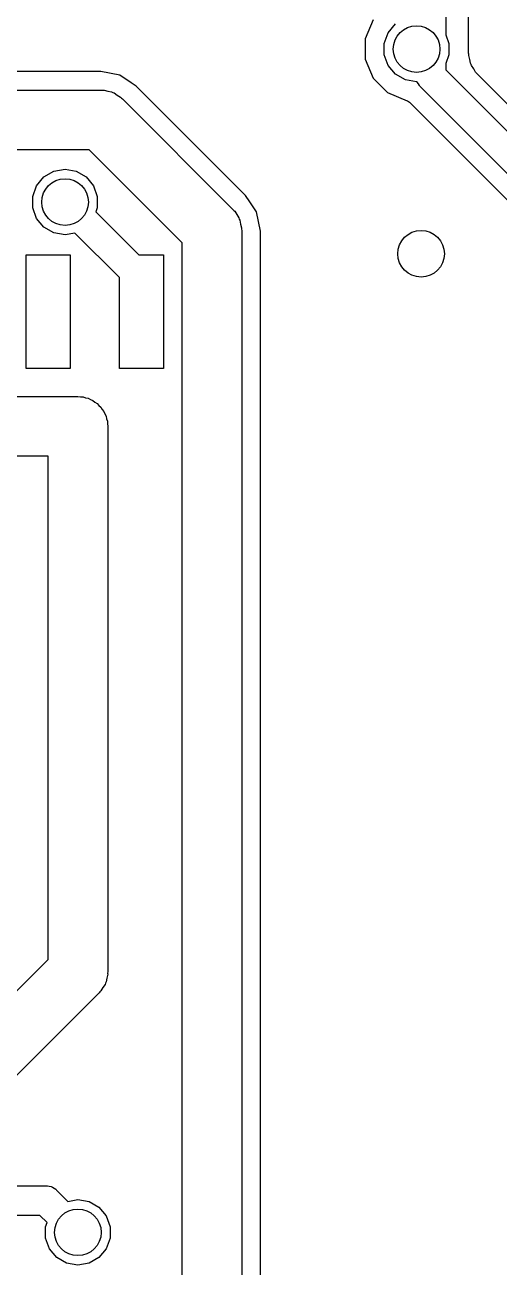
# Model space of a CAD drawing. Extents: x 51 to 137, y -158 to -25.
# Drawn here: x 95.82 to 102.28, y -106.9 to -89.98 of the extents above; entities that cross this region are included whole.
import ezdxf

# ---------------------------------------------------------------- set-up
doc = ezdxf.new("R2010")
doc.units = 0
doc.header["$MEASUREMENT"] = 0
doc.layers.add('BLACK', color=7, linetype='CONTINUOUS')

msp = doc.modelspace()

# ---------------------------------------------------------------- linework, layer by layer
at = {"layer": 'Black'}
for p, q in [((101.867, -90.3683), (101.867, -71.6547)), ((101.555, -73.8571), (101.555, -90.1198)), ((100.566, -89.9182), (100.459, -90.1748)), ((100.771, -90.0913), (100.871, -89.9726)), ((100.718, -90.2369), (100.771, -90.0913)), ((101.555, -90.1198), (101.597, -90.2369)), ((100.459, -90.1748), (100.459, -90.4527)), ((100.718, -90.3919), (100.718, -90.2369)), ((101.597, -90.2369), (101.597, -90.3919)), ((100.459, -90.4527), (100.565, -90.7096)), ((100.771, -90.5375), (100.718, -90.3919)), ((101.597, -90.3919), (101.555, -90.509)), ((101.87, -90.3859), (101.867, -90.3683)), ((101.869, -90.4037), (101.87, -90.3859)), ((101.882, -90.455), (101.869, -90.4037)), ((101.892, -90.5073), (101.882, -90.455)), ((96.8549, -90.6189), (94.7829, -90.6189)), ((97.1169, -90.671), (96.8549, -90.6189)), ((100.871, -90.6562), (100.771, -90.5375)), ((101.555, -90.509), (101.555, -90.597)), ((101.555, -90.597), (117.762, -106.805)), ((101.9, -90.5228), (101.892, -90.5073)), ((101.905, -90.5401), (101.9, -90.5228)), ((101.936, -90.5835), (101.905, -90.5401)), ((101.962, -90.6295), (101.936, -90.5835)), ((101.976, -90.641), (101.962, -90.6295)), ((101.986, -90.6557), (101.976, -90.641)), ((97.269, -90.7727), (97.1169, -90.671)), ((97.3389, -90.8194), (97.269, -90.7727)), ((100.565, -90.7096), (100.762, -90.9062)), ((101.005, -90.7337), (100.871, -90.6562)), ((101.158, -90.7606), (101.005, -90.7337)), ((101.165, -90.7593), (101.158, -90.7606)), ((101.167, -90.7671), (101.165, -90.7593)), ((101.182, -90.7888), (101.167, -90.7671)), ((101.196, -90.8118), (101.182, -90.7888)), ((101.203, -90.8176), (101.196, -90.8118)), ((101.208, -90.8249), (101.203, -90.8176)), ((116.682, -105.352), (101.986, -90.6557)), ((94.7729, -90.8729), (96.8649, -90.8729)), ((96.8649, -90.8729), (96.8825, -90.876)), ((96.8825, -90.876), (96.9003, -90.8744)), ((96.9003, -90.8744), (96.9516, -90.8882)), ((96.9516, -90.8882), (97.0039, -90.8974)), ((97.0039, -90.8974), (97.0194, -90.9063)), ((97.0194, -90.9063), (97.0367, -90.911)), ((97.0367, -90.911), (97.0801, -90.9414)), ((97.0801, -90.9414), (97.1261, -90.968)), ((97.1261, -90.968), (97.1376, -90.9817)), ((97.1376, -90.9817), (97.1523, -90.9919)), ((97.9179, -91.3983), (97.3389, -90.8194)), ((100.762, -90.9062), (101.031, -91.0179)), ((117.534, -107.152), (101.208, -90.8249)), ((97.1523, -90.9919), (98.6569, -92.4965)), ((101.031, -91.0179), (101.033, -91.0191)), ((101.033, -91.0191), (101.035, -91.0197)), ((101.035, -91.0197), (101.047, -91.0286)), ((101.047, -91.0286), (101.06, -91.0369)), ((101.06, -91.0369), (101.062, -91.0387)), ((101.062, -91.0387), (101.064, -91.0399)), ((101.064, -91.0399), (117.145, -107.121)), ((98.8294, -92.3098), (97.9179, -91.3983)), ((96.6966, -91.6857), (94.9412, -91.6857)), ((97.9631, -92.9522), (96.6966, -91.6857)), ((96.0823, -92.0555), (96.2165, -91.978)), ((96.2165, -91.978), (96.3691, -91.9511)), ((96.3691, -91.9511), (96.5217, -91.978)), ((96.5217, -91.978), (96.6559, -92.0555)), ((95.9827, -92.1742), (96.0823, -92.0555)), ((96.6559, -92.0555), (96.7555, -92.1742)), ((95.9297, -92.3198), (95.9827, -92.1742)), ((95.9297, -92.4748), (95.9297, -92.3198)), ((96.7555, -92.1742), (96.8085, -92.3198)), ((96.8085, -92.3198), (96.8085, -92.4748)), ((98.8862, -92.3949), (98.8294, -92.3098)), ((95.9827, -92.6204), (95.9297, -92.4748)), ((96.8085, -92.4748), (96.7886, -92.5295)), ((98.6569, -92.4965), (98.6671, -92.5112)), ((98.9778, -92.5319), (98.8862, -92.3949)), ((98.8862, -92.3949), (98.8862, -92.3949)), ((96.0823, -92.7391), (95.9827, -92.6204)), ((96.7886, -92.5295), (97.3731, -93.1139)), ((98.6671, -92.5112), (98.6808, -92.5227)), ((98.6808, -92.5227), (98.7074, -92.5686)), ((98.7074, -92.5686), (98.7378, -92.6121)), ((98.7378, -92.6121), (98.7425, -92.6294)), ((98.7425, -92.6294), (98.7514, -92.6449)), ((98.7514, -92.6449), (98.7606, -92.6972)), ((99.0299, -92.7939), (98.9778, -92.5319)), ((96.2165, -92.8166), (96.0823, -92.7391)), ((96.3691, -92.8435), (96.2165, -92.8166)), ((96.5041, -92.8197), (96.3691, -92.8435)), ((97.1093, -93.4248), (96.5041, -92.8197)), ((98.7606, -92.6972), (98.7744, -92.7485)), ((98.7744, -92.7485), (98.7728, -92.7663)), ((98.7728, -92.7663), (98.7759, -92.7839)), ((98.7759, -92.7839), (98.7759, -130.863)), ((99.0299, -124.223), (99.0299, -92.7939)), ((97.9631, -130.695), (97.9631, -92.9522)), ((95.8393, -94.6633), (95.8393, -93.1139)), ((95.8393, -93.1139), (96.4387, -93.1139)), ((96.4387, -93.1139), (96.4387, -94.6633)), ((97.3731, -93.1139), (97.7087, -93.1139)), ((97.7087, -93.1139), (97.7087, -94.6633)), ((97.1093, -94.6633), (97.1093, -93.4248)), ((96.4387, -94.6633), (95.8393, -94.6633)), ((97.7087, -94.6633), (97.1093, -94.6633)), ((95.2754, -95.044), (96.5454, -95.044)), ((96.5454, -95.044), (96.5804, -95.0502)), ((96.5804, -95.0502), (96.616, -95.0502)), ((96.616, -95.0502), (96.6494, -95.0623)), ((96.6494, -95.0623), (96.6844, -95.0685)), ((96.6844, -95.0685), (96.7152, -95.0863)), ((96.7152, -95.0863), (96.7486, -95.0984)), ((96.7486, -95.0984), (96.7758, -95.1213)), ((96.7758, -95.1213), (96.8066, -95.1391)), ((96.8066, -95.1391), (96.8295, -95.1663)), ((96.8295, -95.1663), (96.8567, -95.1892)), ((96.8567, -95.1892), (96.8745, -95.22)), ((96.8745, -95.22), (96.8974, -95.2472)), ((96.8974, -95.2472), (96.9095, -95.2806)), ((96.9095, -95.2806), (96.9273, -95.3114)), ((96.9273, -95.3114), (96.9335, -95.3464)), ((96.9335, -95.3464), (96.9456, -95.3798)), ((96.9456, -95.3798), (96.9456, -95.4154)), ((96.9456, -95.4154), (96.9518, -95.4504)), ((96.9518, -95.4504), (96.9518, -102.875)), ((96.139, -95.8568), (94.9954, -95.8568)), ((96.139, -102.707), (96.139, -95.8568)), ((93.464, -105.382), (96.139, -102.707)), ((96.9365, -102.962), (96.9273, -103.014)), ((96.9503, -102.91), (96.9365, -102.962)), ((96.9518, -102.875), (96.9487, -102.893)), ((96.9487, -102.893), (96.9503, -102.91)), ((96.8328, -103.162), (93.9197, -106.075)), ((96.843, -103.148), (96.8328, -103.162)), ((96.8567, -103.136), (96.843, -103.148)), ((96.8833, -103.09), (96.8567, -103.136)), ((96.9137, -103.047), (96.8833, -103.09)), ((96.9184, -103.029), (96.9137, -103.047)), ((96.9273, -103.014), (96.9184, -103.029)), ((95.504, -105.788), (96.1113, -105.788)), ((96.1113, -105.788), (96.1201, -105.79)), ((96.1201, -105.79), (96.129, -105.789)), ((96.129, -105.789), (96.1546, -105.796)), ((96.1546, -105.796), (96.1808, -105.8)), ((96.1808, -105.8), (96.1885, -105.805)), ((96.1885, -105.805), (96.1972, -105.807)), ((96.1972, -105.807), (96.2189, -105.822)), ((96.2189, -105.822), (96.2419, -105.836)), ((96.2419, -105.836), (96.2477, -105.842)), ((96.2477, -105.842), (96.255, -105.848)), ((96.255, -105.848), (96.4086, -106.001)), ((96.4086, -106.001), (96.5436, -105.977)), ((96.5436, -105.977), (96.6962, -106.004)), ((96.6962, -106.004), (96.8304, -106.082)), ((96.0271, -106.194), (95.7072, -106.194)), ((96.1241, -106.291), (96.0271, -106.194)), ((96.8304, -106.082), (96.93, -106.2)), ((96.93, -106.2), (96.983, -106.346)), ((96.1042, -106.346), (96.1241, -106.291)), ((96.1042, -106.501), (96.1042, -106.346)), ((96.983, -106.346), (96.983, -106.501)), ((96.1572, -106.647), (96.1042, -106.501)), ((96.983, -106.501), (96.93, -106.647)), ((96.2568, -106.765), (96.1572, -106.647)), ((96.93, -106.647), (96.8304, -106.765)), ((96.391, -106.843), (96.2568, -106.765)), ((96.5436, -106.87), (96.391, -106.843)), ((96.6962, -106.843), (96.5436, -106.87)), ((96.8304, -106.765), (96.6962, -106.843))]:
    msp.add_line(p, q, dxfattribs=at)
for centre in [(101.158, -90.3144), (96.3691, -92.3973), (101.219, -93.1012), (96.5436, -106.423)]:
    msp.add_circle(centre, 0.3175, dxfattribs=at)

doc.saveas('drawing.dxf')
